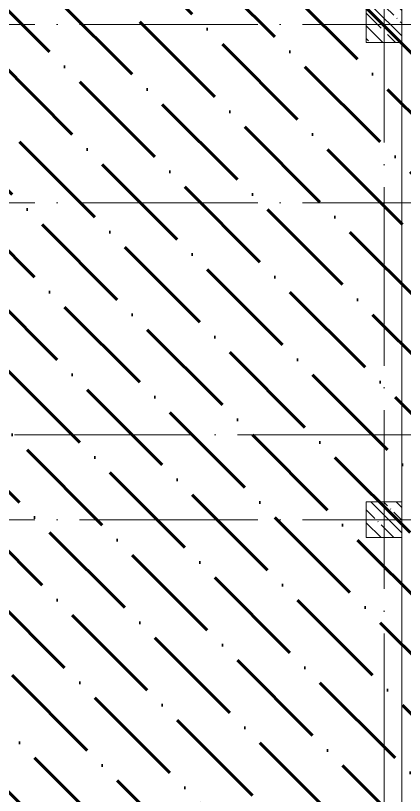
# Model space of a CAD drawing. Header units: millimetres. Extents: x -68946 to 288321, y -402657 to 324925.
# Drawn here: x 137522 to 141881, y -221671 to -212931 of the extents above; entities that cross this region are included whole.
import ezdxf

# ---------------------------------------------------------------- set-up
doc = ezdxf.new("R2010")
doc.units = ezdxf.units.MM
doc.linetypes.add('ADSK_Линия сетки', pattern=[2500, 2000, -250, 0, -250])
for name, color, linetype, lineweight in [('3.4) ПТ-2.15    4 вып', 200, 'Continuous', 60), ('A-FLOR-____-OTLN', 192, 'Continuous', 9), ('S-COLS-____-MCUT', 250, 'Continuous', 25), ('S-COLS-____-OTLN', 250, 'Continuous', 9), ('S-GRID-____-OTLN', 250, 'Continuous', 9)]:
    doc.layers.add(name, color=color, linetype=linetype, lineweight=lineweight)

# ---------------------------------------------------------------- blocks, each defined once
blk = doc.blocks.new('BSC_Колонна _Прямоугольная - 400x400-V139-АР1_Маркировочный план 3 этажа секция 2_3')
at = {"layer": 'S-COLS-____-OTLN', "lineweight": 5}
h = blk.add_hatch(dxfattribs=at)
h.set_pattern_fill('FP_115', color=256, style=0, pattern_type=2)
h.set_pattern_definition([(135, (-113600, -39975), (-142.56192, -142.56192), []), (135, (-113457.44, -39975), (-142.56192, -142.56192), [252.016, -50.403, 3.353, -47.05])])
h.paths.add_polyline_path([(-5.9, -200), (200, -200), (200, 200), (-200, 200), (-200, -200)])
at = {"layer": 'S-COLS-____-MCUT', "lineweight": 5}
for p, q in [((200, 200), (-200, 200)), ((-200, 200), (-200, -200)), ((200, -200), (200, 200)), ((-200, -200), (200, -200))]:
    blk.add_line(p, q, dxfattribs=at)
blk = doc.blocks.new('BSC_Колонна _Прямоугольная - 400x400-V140-АР1_Маркировочный план 3 этажа секция 2_3')
at = {"layer": 'S-COLS-____-OTLN', "lineweight": 5}
h = blk.add_hatch(dxfattribs=at)
h.set_pattern_fill('FP_116', color=256, style=0, pattern_type=2)
h.set_pattern_definition([(135, (-113600, -45525), (-142.56192, -142.56192), []), (135, (-113457.44, -45525), (-142.56192, -142.56192), [252.016, -50.403, 3.353, -47.05])])
h.paths.add_polyline_path([(-200, -200), (200, -200), (200, 200), (-200, 200)])
at = {"layer": 'S-COLS-____-MCUT', "lineweight": 5}
for p, q in [((200, 200), (-200, 200)), ((-200, 200), (-200, -200)), ((200, -200), (200, 200)), ((-200, -200), (200, -200))]:
    blk.add_line(p, q, dxfattribs=at)

msp = doc.modelspace()

# ---------------------------------------------------------------- hatches: boundary and pattern name
at = {"layer": '3.4) ПТ-2.15    4 вып'}
h = msp.add_hatch(dxfattribs=at)
h.set_pattern_fill('ANSI36', color=256, scale=150, angle=90)
h.paths.add_polyline_path([(146752.9057, -213230.9286), (164552.8838, -213230.9286), (164552.8838, -209505.928), (160552.9067, -209505.928), (160552.9067, -206105.926), (157422.885, -206105.926), (157422.885, -209505.928), (137152.9516, -209505.928), (137152.9516, -213230.9286), (137152.9057, -222580.9286), (146752.9057, -222580.9286)])

# ---------------------------------------------------------------- linework, layer by layer
at = {"layer": 'A-FLOR-____-OTLN', "lineweight": 5}
for p, q in [((141852.9057, -218380.9286), (141852.9057, -213230.9286)), ((141852.9057, -222580.9286), (141852.9057, -218780.9286))]:
    msp.add_line(p, q, dxfattribs=at)
at = {"layer": 'S-GRID-____-OTLN', "linetype": 'ADSK_Линия сетки'}
for p, q in [((141652.9057, -197353.9241), (141652.9057, -261024.7685)), ((93236.8325, -213030.9286), (184510.8783, -213030.9286)), ((93236.8325, -215030.9286), (184856.9445, -215030.9286)), ((184510.8783, -217630.9286), (127372.9057, -217630.9286)), ((93236.8325, -218580.9286), (184510.8783, -218580.9286))]:
    msp.add_line(p, q, dxfattribs=at)

# ---------------------------------------------------------------- block references
at = {"layer": 'S-COLS-____-OTLN', "lineweight": 5}
for name, p in [('BSC_Колонна _Прямоугольная - 400x400-V140-АР1_Маркировочный план 3 этажа секция 2_3', (141652.9057, -213030.9286)), ('BSC_Колонна _Прямоугольная - 400x400-V139-АР1_Маркировочный план 3 этажа секция 2_3', (141652.9057, -218580.9286))]:
    msp.add_blockref(name, p, dxfattribs=at)

doc.saveas('drawing.dxf')
